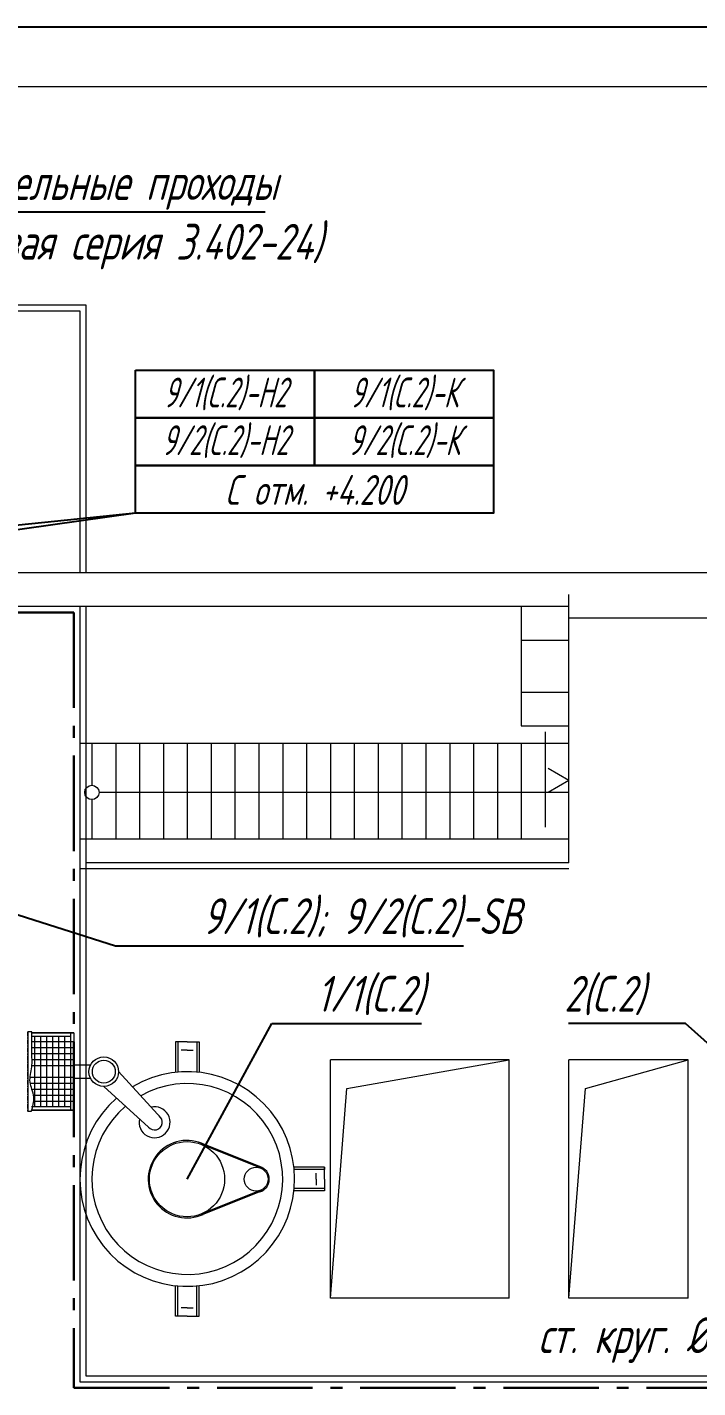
# Model space of a CAD drawing. Header units: millimetres. Extents: x -14296 to 10264, y -13087 to -5602.
# Drawn here: x -1522.7 to -1466.5, y -12606.8 to -12492.7 of the extents above; entities that cross this region are included whole.
import ezdxf
from ezdxf import colors
from ezdxf.entities.mleader import LeaderData, LeaderLine
from ezdxf.math import Vec2, Vec3

# ---------------------------------------------------------------- set-up
doc = ezdxf.new("R2010")
doc.units = ezdxf.units.MM
doc.linetypes.add('CENTER2', pattern=[1.125, 0.75, -0.125, 0.125, -0.125])
doc.linetypes.add('gost6', pattern=[12, 8, -1.5, 1, -1.5])
for name, color, linetype, lineweight in [('Заземление (Сущ)', 6, 'gost6', 25), ('Линия выноска', 137, 'Continuous', 25), ('Рамка толстая', 7, 'Continuous', 15), ('Рамка тонкая', 5, 'Continuous', 25), ('Строительный', 251, 'Continuous', 13), ('Текст', 7, 'Continuous', 20), ('Технологическое', 156, 'Continuous', 18)]:
    doc.layers.add(name, color=color, linetype=linetype, lineweight=lineweight)
doc.styles.add('Simplex', font='simplex.shx', dxfattribs={"width": 0.7, "oblique": 15})
doc.linetypes.add('ограждение1', pattern='A,0.25,-0.1,[133,ltypeshp.shx,S=0.1,R=0,X=-0.1,Y=0],-0.1,1', length=1.45)

# ---------------------------------------------------------------- blocks, each defined once
blk = doc.blocks.new('_None')
blk = doc.blocks.new('A$C551E481E')
at = {"layer": 'Рамка толстая'}
blk.add_line((836, 589), (20, 589), dxfattribs=at)
at = {"layer": 'Рамка тонкая'}
blk.add_line((841, 594), (0, 594), dxfattribs=at)
blk = doc.blocks.new('_DotBlank')
at = {"color": 0, "linetype": 'ByBlock', "lineweight": -2}
blk.add_line((-0.5, 0), (-1, 0), dxfattribs=at)
blk.add_circle((0, 0), 0.5, dxfattribs=at)

msp = doc.modelspace()

# ---------------------------------------------------------------- linework, layer by layer
at = {"layer": 'Заземление (Сущ)', "lineweight": 30}
for p, q in [((-1536.80741, -12541.80291), (-1518.80741, -12541.80291)), ((-1518.80741, -12541.80291), (-1518.80741, -12606.80291)), ((-1518.80741, -12606.80291), (-1420.20741, -12606.80291))]:
    msp.add_line(p, q, dxfattribs=at)
at = {"layer": 'Линия выноска'}
for q in [(-1543.30741, -12536.48792), (-1542.30741, -12537.48792)]:
    msp.add_line((-1513.63631, -12533.48501), q, dxfattribs=at)
at = {"layer": 'Рамка тонкая'}
for points in [[(-1513.63631, -12521.48501), (-1498.63631, -12521.48501), (-1498.63631, -12525.48501), (-1513.63631, -12525.48501)], [(-1498.63631, -12521.48501), (-1483.63631, -12521.48501), (-1483.63631, -12525.48501), (-1498.63631, -12525.48501)], [(-1513.63631, -12525.48501), (-1498.63631, -12525.48501), (-1498.63631, -12529.48501), (-1513.63631, -12529.48501)], [(-1498.63631, -12525.48501), (-1483.63631, -12525.48501), (-1483.63631, -12529.48501), (-1498.63631, -12529.48501)], [(-1513.63631, -12529.48501), (-1483.63631, -12529.48501), (-1483.63631, -12533.48501), (-1513.63631, -12533.48501)]]:
    msp.add_lwpolyline(points, close=True, dxfattribs=at)
at = {"layer": 'Строительный', "linetype": 'ограждение1', "ltscale": 3}
for p, q in [((-1548.76883, -12516.02622), (-1517.80741, -12516.02622)), ((-1517.80741, -12516.02622), (-1517.80741, -12538.50291)), ((-1517.80741, -12541.30291), (-1517.80741, -12605.80291)), ((-1477.30741, -12562.80291), (-1517.80741, -12562.80291)), ((-1517.80741, -12605.80291), (-1435.20741, -12605.80291))]:
    msp.add_line(p, q, dxfattribs=at)
at = {"layer": 'Строительный', "ltscale": 0.3}
for p, q in [((-1548.76883, -12516.52622), (-1518.30741, -12516.52622)), ((-1518.30741, -12516.52622), (-1518.30741, -12538.50291)), ((-1477.30741, -12562.80291), (-1477.30741, -12540.30291)), ((-1518.30741, -12541.30291), (-1518.30741, -12606.30291)), ((-1477.30741, -12563.30291), (-1518.30741, -12563.30291)), ((-1482.30741, -12579.30291), (-1497.30741, -12579.30291)), ((-1497.30741, -12599.28796), (-1497.30741, -12579.30291)), ((-1482.30741, -12599.28796), (-1482.30741, -12579.30291)), ((-1477.30741, -12599.30291), (-1477.30741, -12579.30291)), ((-1467.30741, -12579.30291), (-1477.30741, -12579.30291)), ((-1467.30741, -12599.30291), (-1467.30741, -12579.30291)), ((-1482.30741, -12599.28796), (-1497.30741, -12599.28796)), ((-1467.30741, -12599.30291), (-1477.30741, -12599.30291)), ((-1518.30741, -12606.30291), (-1419.20741, -12606.30291))]:
    msp.add_line(p, q, dxfattribs=at)
at = {"layer": 'Строительный'}
for p, q in [((-1454.80067, -12538.47953), (-1524.80741, -12538.48624)), ((-1477.30741, -12541.30291), (-1524.80741, -12541.30291)), ((-1477.30741, -12541.30291), (-1481.30741, -12541.30291)), ((-1481.30741, -12541.30291), (-1481.30741, -12551.30291)), ((-1477.30741, -12541.30291), (-1481.30741, -12541.30291)), ((-1477.30741, -12551.30291), (-1477.30741, -12541.30291)), ((-1454.80067, -12542.27953), (-1477.30741, -12542.28169)), ((-1481.30741, -12544.12874), (-1477.30741, -12544.12874)), ((-1481.30741, -12548.47708), (-1477.30741, -12548.47708)), ((-1481.30741, -12551.30291), (-1477.30741, -12551.30291)), ((-1477.30741, -12555.89159), (-1479.03946, -12554.89159)), ((-1477.30741, -12555.89159), (-1479.03946, -12556.89159)), ((-1495.91903, -12581.70297), (-1482.30741, -12579.30291)), ((-1475.91903, -12581.70297), (-1467.30741, -12579.30291)), ((-1497.30741, -12599.30291), (-1495.91903, -12581.70297)), ((-1477.30741, -12599.30291), (-1475.91903, -12581.70297))]:
    msp.add_line(p, q, dxfattribs=at)
at = {"layer": 'Строительный', "ltscale": 100}
for p, q in [((-1479.30741, -12551.80291), (-1479.30741, -12559.80291)), ((-1477.30741, -12552.80291), (-1518.30741, -12552.80291)), ((-1517.30741, -12552.80291), (-1517.30741, -12556.29159)), ((-1515.30741, -12552.80291), (-1515.30741, -12560.80291)), ((-1513.30741, -12552.80291), (-1513.30741, -12560.80291)), ((-1511.30741, -12552.80291), (-1511.30741, -12560.80291)), ((-1509.30741, -12552.80291), (-1509.30741, -12560.80291)), ((-1507.30741, -12552.80291), (-1507.30741, -12560.80291)), ((-1505.30741, -12552.80291), (-1505.30741, -12560.80291)), ((-1503.30741, -12552.80291), (-1503.30741, -12560.80291)), ((-1501.30741, -12552.80291), (-1501.30741, -12560.80291)), ((-1499.30741, -12552.80291), (-1499.30741, -12560.80291)), ((-1497.30741, -12552.80291), (-1497.30741, -12560.80291)), ((-1495.30741, -12552.80291), (-1495.30741, -12560.80291)), ((-1493.30741, -12552.80291), (-1493.30741, -12560.80291)), ((-1491.30741, -12552.80291), (-1491.30741, -12560.80291)), ((-1489.30741, -12552.80291), (-1489.30741, -12560.80291)), ((-1487.30741, -12552.80291), (-1487.30741, -12560.80291)), ((-1485.30741, -12552.80291), (-1485.30741, -12560.80291)), ((-1483.30741, -12552.80291), (-1483.30741, -12560.80291)), ((-1481.30741, -12552.80291), (-1481.30741, -12560.80291)), ((-1477.30741, -12556.89159), (-1516.70741, -12556.89159)), ((-1517.30741, -12557.49159), (-1517.30741, -12560.80291)), ((-1477.30741, -12560.80291), (-1518.30741, -12560.80291))]:
    msp.add_line(p, q, dxfattribs=at)
at = {"layer": 'Строительный'}
msp.add_circle((-1517.30741, -12556.89159), 0.6, dxfattribs=at)
at = {"layer": 'Технологическое', "linetype": 'CENTER2', "ltscale": 0.5}
msp.add_line((-1522.70741, -12576.95291), (-1522.70741, -12583.65291), dxfattribs=at)
at = {"layer": 'Технологическое'}
for p, q in [((-1522.34414, -12576.95291), (-1522.66741, -12576.95291)), ((-1522.66741, -12576.95291), (-1522.66741, -12583.65291)), ((-1518.80741, -12577.05291), (-1522.3438, -12577.05291)), ((-1518.80741, -12577.07291), (-1522.3438, -12577.07291)), ((-1519.10741, -12577.35291), (-1522.3438, -12577.35291)), ((-1522.10741, -12577.35291), (-1522.10741, -12583.25291)), ((-1521.60741, -12577.35291), (-1521.60741, -12583.25291)), ((-1521.10741, -12577.35291), (-1521.10741, -12583.25291)), ((-1520.60741, -12577.35291), (-1520.60741, -12583.25291)), ((-1520.10741, -12577.35291), (-1520.10741, -12583.25291)), ((-1519.60741, -12577.35291), (-1519.60741, -12583.25291)), ((-1519.10741, -12577.05291), (-1519.10741, -12583.55291)), ((-1518.82741, -12577.05291), (-1518.82741, -12583.55291)), ((-1518.80741, -12577.05291), (-1518.80741, -12583.55291)), ((-1518.80741, -12577.80291), (-1522.33453, -12577.80291)), ((-1518.80741, -12578.30291), (-1522.33453, -12578.30291)), ((-1518.80741, -12578.80291), (-1522.33453, -12578.80291)), ((-1518.80741, -12579.30291), (-1522.33453, -12579.30291)), ((-1518.80741, -12579.80291), (-1522.33453, -12579.80291)), ((-1517.41375, -12579.74291), (-1518.80741, -12579.74291)), ((-1518.80741, -12580.80291), (-1522.48563, -12580.80291)), ((-1517.41375, -12580.86291), (-1518.80741, -12580.86291)), ((-1516.71754, -12581.17089), (-1517.13222, -12580.79411)), ((-1515.06774, -12580.2742), (-1511.49247, -12584.21062)), ((-1518.80741, -12581.30291), (-1522.48563, -12581.30291)), ((-1518.80741, -12581.80291), (-1522.32708, -12581.80291)), ((-1512.55196, -12584.95571), (-1516.30809, -12581.54291)), ((-1519.10741, -12583.25291), (-1522.35852, -12583.25291)), ((-1518.80741, -12582.30291), (-1522.18862, -12582.30291)), ((-1518.80741, -12582.80291), (-1522.17777, -12582.80291)), ((-1522.38986, -12583.65291), (-1522.66741, -12583.65291)), ((-1518.80741, -12583.53291), (-1522.35852, -12583.53291)), ((-1518.80741, -12583.55291), (-1522.35852, -12583.55291)), ((-1503.05961, -12588.4321), (-1508.17684, -12586.38394)), ((-1503.02245, -12588.33926), (-1508.13968, -12586.2911)), ((-1503.05961, -12590.19909), (-1508.17684, -12592.24725)), ((-1503.02245, -12590.29193), (-1508.13968, -12592.34009))]:
    msp.add_line(p, q, dxfattribs=at)
at = {"layer": 'Технологическое', "ltscale": 0.6}
for p, q in [((-1509.30741, -12577.80291), (-1510.30741, -12577.80291)), ((-1510.30741, -12577.80291), (-1510.30741, -12580.36291)), ((-1510.10741, -12577.80291), (-1510.10741, -12580.34291)), ((-1509.30741, -12578.50291), (-1509.80741, -12578.50291)), ((-1509.30741, -12577.80291), (-1508.30741, -12577.80291)), ((-1509.30741, -12578.50291), (-1508.80741, -12578.50291)), ((-1508.50741, -12577.80291), (-1508.50741, -12580.34291)), ((-1508.30741, -12577.80291), (-1508.30741, -12580.36291)), ((-1497.80741, -12588.30291), (-1500.36741, -12588.30291)), ((-1497.80741, -12588.50291), (-1500.34741, -12588.50291)), ((-1498.50741, -12589.30291), (-1498.50741, -12588.80291)), ((-1497.80741, -12589.30291), (-1497.80741, -12588.30291)), ((-1497.80741, -12588.30291), (-1497.80741, -12588.50291)), ((-1497.80741, -12590.10291), (-1500.34741, -12590.10291)), ((-1498.50741, -12589.30291), (-1498.50741, -12589.80291)), ((-1497.80741, -12589.30291), (-1497.80741, -12590.30291)), ((-1497.80741, -12590.30291), (-1500.36741, -12590.30291)), ((-1510.30741, -12600.80291), (-1510.30741, -12598.24291)), ((-1510.10741, -12600.80291), (-1510.10741, -12598.26291)), ((-1508.50741, -12600.80291), (-1508.50741, -12598.26291)), ((-1508.30741, -12600.80291), (-1508.30741, -12598.24291)), ((-1509.30741, -12600.10291), (-1509.80741, -12600.10291)), ((-1509.30741, -12600.10291), (-1508.80741, -12600.10291)), ((-1509.30741, -12600.80291), (-1510.30741, -12600.80291)), ((-1509.30741, -12600.80291), (-1508.30741, -12600.80291))]:
    msp.add_line(p, q, dxfattribs=at)
at = {"layer": 'Технологическое'}
for centre, radius in [((-1516.30741, -12580.30291), 1.24), ((-1516.30741, -12580.30291), 0.96), ((-1509.32918, -12589.3156), 3.15), ((-1503.52918, -12589.3156), 1)]:
    msp.add_circle(centre, radius, dxfattribs=at)
at = {"layer": 'Технологическое', "ltscale": 0.6}
for radius, start, end in [(9, 131.1344857, 120.6699951), (8, 130.3041585, 119.1987586)]:
    msp.add_arc((-1509.30741, -12589.30291), radius, start, end, dxfattribs=at)
at = {"layer": 'Технологическое'}
for centre, radius, start, end in [((-1512.05412, -12584.53781), 1.3, 167.4416453, 102.9706927), ((-1512.05412, -12584.53781), 0.65, 220.0111102, 54.2723035), ((-1509.32918, -12589.3156), 3.25, 67.8416879, 294.8059615), ((-1503.52918, -12589.3156), 1.1, 286.1974166, 73.8025834)]:
    msp.add_arc(centre, radius, start, end, dxfattribs=at)
msp.add_spline([(-1522.38986, -12583.65291), (-1522.17261, -12582.41385), (-1522.48708, -12581.17112), (-1522.34414, -12579.89984), (-1522.34414, -12578.65711), (-1522.34414, -12577.72864), (-1522.34414, -12576.95291)], degree=3, dxfattribs=at)

# ---------------------------------------------------------------- block references
msp.add_blockref('A$C551E481E', (-1881.71622, -13086.74065))

# ---------------------------------------------------------------- texts
at = {"layer": 'Текст', "attachment_point": 5, "style": 'Simplex'}
for s, insert, char_height, width in [('{\\W0.6;9/1(С.2)-Н2}', (-1506.13631, -12523.48501), 2.5, 15), ('{\\W0.6;9/1(С.2)-К}', (-1491.13631, -12523.48501), 2.5, 15), ('{\\W0.6;9/2(С.2)-Н2}', (-1506.13631, -12527.48501), 2.5, 15), ('{\\W0.6;9/2(С.2)-К}', (-1491.13631, -12527.48501), 2.5, 15), ('С отм. +4.200', (-1498.63631, -12531.53386), 2.5, 30), ('ст. круг. %%C12мм', (-1469.50741, -12602.80291), 3, 43.7026451)]:
    msp.add_mtext(s, dxfattribs=dict(at, insert=insert, char_height=char_height, width=width))

# ---------------------------------------------------------------- leaders
at = {"layer": 'Линия выноска'}
ml = msp.add_multileader_mtext('Standard', dxfattribs=at)
ml.set_content('Кабельные проходы\\P(типовая серия 3.402-24)', color=2, style='Simplex')
ml.set_leader_properties()
ml.set_arrow_properties(name='DOTBLANK')
ml.build(insert=Vec2(0, 0))
ml.multileader.update_dxf_attribs({"text_left_attachment_type": 6, "text_right_attachment_type": 6, "dogleg_length": 1, "arrow_head_size": 5})
ctx = ml.context
ctx.base_point, ctx.char_height, ctx.arrow_head_size, ctx.plane_origin = Vec3(-1539.62388, -12508.2246), 3, 5, Vec3(-1571.75306, -12316.94113)
ctx.left_attachment, ctx.right_attachment, ctx.text_align_type = 6, 6, 1
notes = []
notes.append((ctx, [(1, (1, 1, 0), (-1540.62388, -12508.2246), (1, 0), 1, [(0, [(-1542.80118, -12540.38797)], 0, [])])]))
ctx.mtext.insert, ctx.mtext.alignment, ctx.mtext.flow_direction = Vec3(-1515.20593, -12504.2246), 2, 5
ml = msp.add_multileader_mtext('Standard', dxfattribs=at)
ml.set_content('9/1(С.2); 9/2(С.2)-SB', color=2, style='Simplex')
ml.set_leader_properties()
ml.set_arrow_properties(name='NONE')
ml.build(insert=Vec2(0, 0))
ml.multileader.update_dxf_attribs({"text_left_attachment_type": 6, "text_right_attachment_type": 6, "dogleg_length": 0})
ctx = ml.context
ctx.base_point, ctx.char_height, ctx.plane_origin = Vec3(-1515.33741, -12569.76248), 3, Vec3(-1498.48844, -12571.66937)
ctx.left_attachment, ctx.right_attachment, ctx.text_align_type = 6, 6, 1
notes.append((ctx, [(1, (1, 1, 0), (-1515.33741, -12569.76248), (1, 0), 0, [(1, [(-1536.30741, -12559.80291), (-1540.30741, -12561.80291)], 0, [])])]))
ctx.mtext.insert, ctx.mtext.alignment, ctx.mtext.flow_direction = Vec3(-1494.66946, -12565.76248), 2, 5
ml = msp.add_multileader_mtext('Standard', dxfattribs=at)
ml.set_content('{\\W0.7;1/1(С.2)}', color=2, style='Simplex')
ml.set_leader_properties()
ml.set_arrow_properties(name='NONE')
ml.build(insert=Vec2(0, 0))
ml.multileader.update_dxf_attribs({"text_left_attachment_type": 6, "text_right_attachment_type": 6, "dogleg_length": 0})
ctx = ml.context
ctx.base_point, ctx.char_height, ctx.plane_origin = Vec3(-1502.21668, -12576.27172), 3, Vec3(-1431.33294, -12608.00344)
ctx.left_attachment, ctx.right_attachment, ctx.text_align_type = 6, 6, 1
notes.append((ctx, [(1, (1, 1, 0), (-1502.21668, -12576.27172), (1, 0), 0, [(1, [(-1509.32918, -12589.3156)], 0, [])])]))
ctx.mtext.insert, ctx.mtext.alignment, ctx.mtext.flow_direction = Vec3(-1493.96045, -12572.27172), 2, 5
ml = msp.add_multileader_mtext('Standard', dxfattribs=at)
ml.set_content('{\\W0.7;2(С.2)}', color=2, style='Simplex')
ml.set_leader_properties()
ml.set_arrow_properties(name='NONE')
ml.build(insert=Vec2(0, 0))
ml.multileader.update_dxf_attribs({"text_left_attachment_type": 6, "text_right_attachment_type": 6, "dogleg_length": 0})
ctx = ml.context
ctx.base_point, ctx.char_height, ctx.plane_origin = Vec3(-1481.13915, -12576.27172), 3, Vec3(-1409.82886, -12581.2989)
ctx.left_attachment, ctx.right_attachment, ctx.text_align_type = 6, 6, 1
notes.append((ctx, [(0, (1, 1, 0), (-1467.52669, -12576.27172), (-1, 0), 0, [(1, [(-1454.30741, -12588.17224)], 0, [])])]))
ctx.mtext.insert, ctx.mtext.alignment, ctx.mtext.flow_direction = Vec3(-1474.33292, -12572.27172), 2, 5
for ctx, leaders in notes:
    for number, flags, end, landing, length, lines in leaders:
        leader = LeaderData()
        leader.index, (leader.has_last_leader_line, leader.has_dogleg_vector, leader.attachment_direction) = number, flags
        leader.last_leader_point, leader.dogleg_vector, leader.dogleg_length = Vec3(end), Vec3(landing), length
        for number, points, colour, breaks in lines:
            line = LeaderLine()
            line.index, line.vertices, line.color, line.breaks = number, Vec3.list(points), colors.encode_raw_color(colour), breaks
            leader.lines.append(line)
        ctx.leaders.append(leader)

doc.saveas('drawing.dxf')
